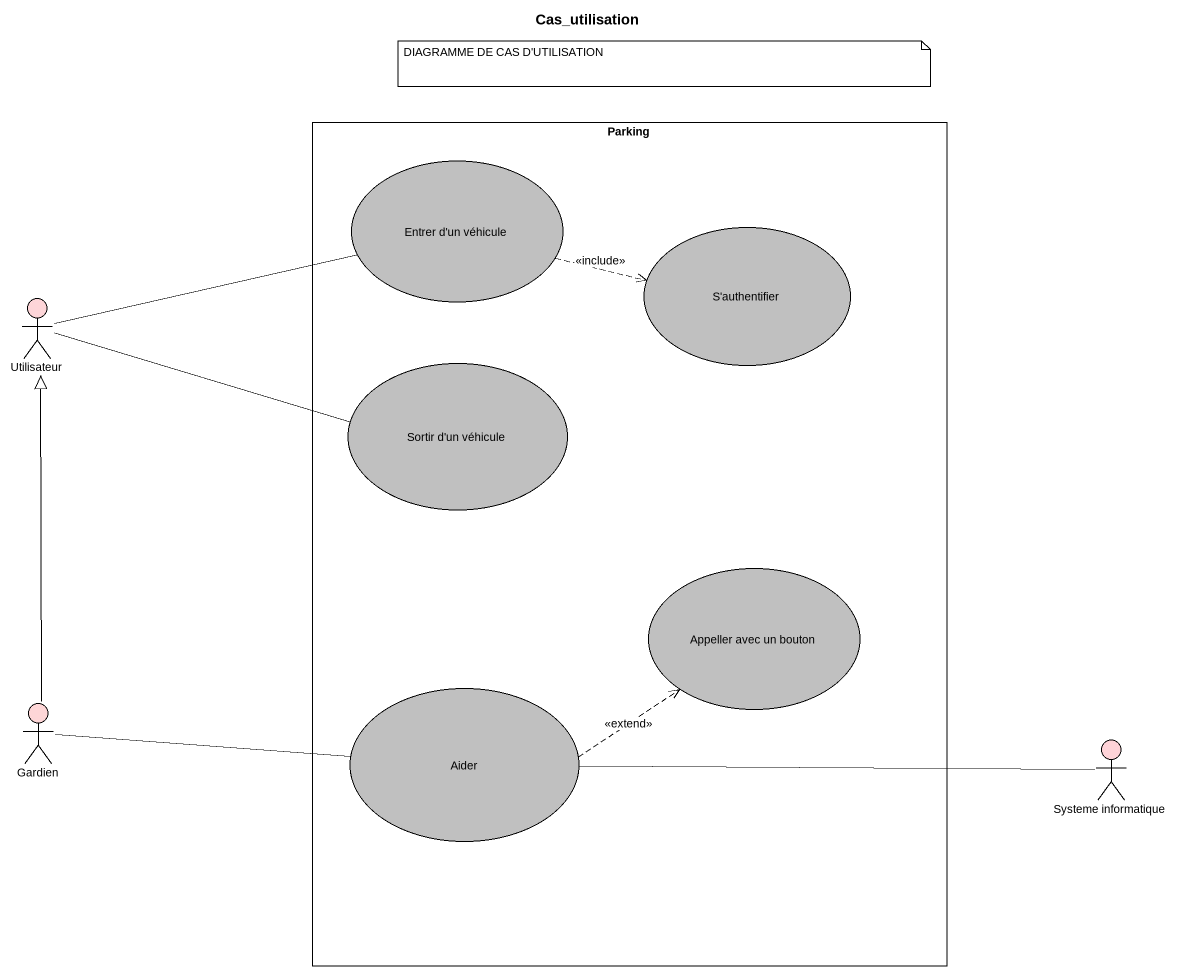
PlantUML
@startuml
title Cas_utilisation
rectangle Parking {
  usecase "Entrer d'un véhicule" as Entrer_d_un_véhicule #C0C0C0
  usecase "S'authentifier" as S_authentifier #C0C0C0
  usecase "Sortir d'un véhicule" as Sortir_d_un_véhicule #C0C0C0
  usecase "Appeller avec un bouton" as Appeller_avec_un_bouton #C0C0C0
  usecase Aider #C0C0C0
}
actor Utilisateur #FDD5D8
actor Gardien #FED6D7
actor "Systeme informatique" as Systeme_informatique #FED3D8
Entrer_d_un_véhicule .right.> S_authentifier : <<include>>
Utilisateur -right- Entrer_d_un_véhicule
Utilisateur -right- Sortir_d_un_véhicule
Gardien -up-|> Utilisateur
Gardien -right- Aider
Aider .right.> Appeller_avec_un_bouton : <<extend>>
Aider -right- Systeme_informatique
note as N1
  DIAGRAMME DE CAS D'UTILISATION
end note
@enduml
